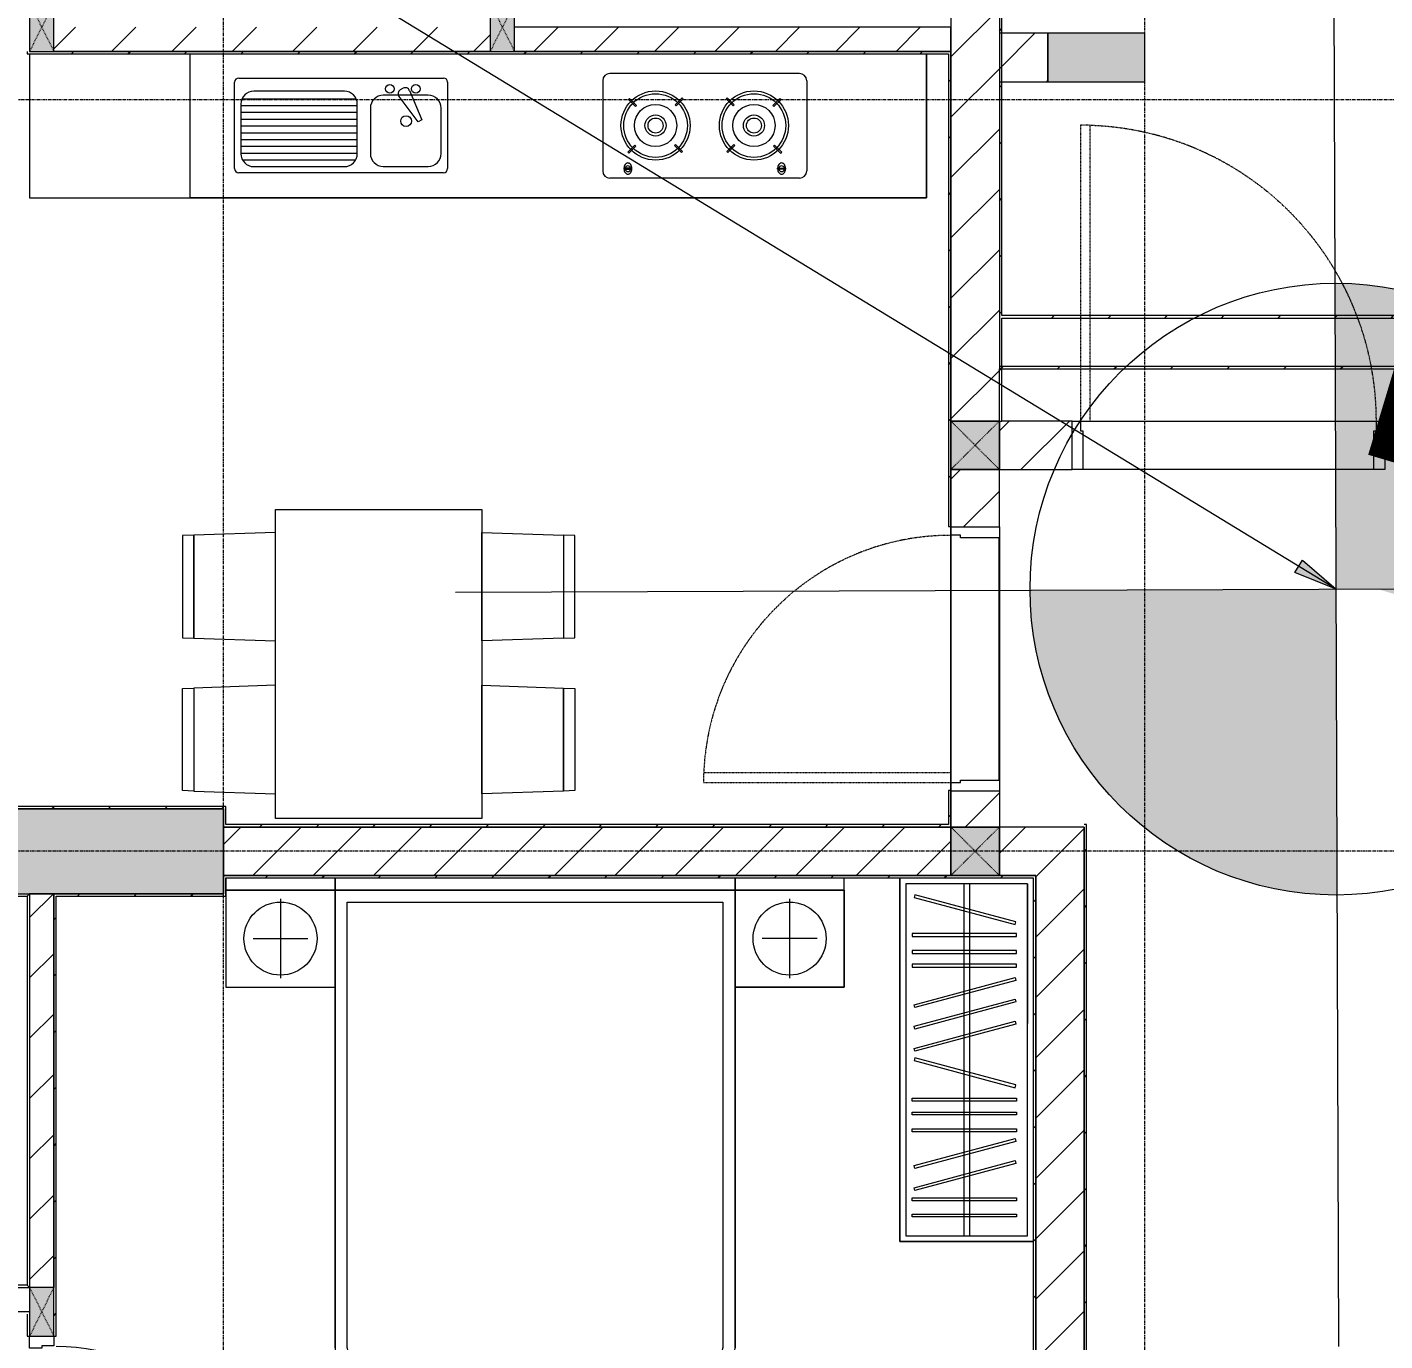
# Model space of a CAD drawing. Header units: millimetres. Extents: x -24439 to 198341, y -52871 to 149926.
# Drawn here: x 38043 to 43643, y 67917 to 73337 of the extents above; entities that cross this region are included whole.
import ezdxf

# ---------------------------------------------------------------- set-up
doc = ezdxf.new("R2010")
doc.units = ezdxf.units.MM
for name, pattern in [('Dash', [6, 3, -3]), ('Grid Line', [22.225, 12.7, -3.175, 3.175, -3.175]), ('NET VAN', [1.06, 0.53, -0.53])]:
    doc.linetypes.add(name, pattern=pattern)
for name, color, linetype, lineweight in [('0-1', 7, 'Continuous', 5), ('A-DETL-GENF-1', 9, 'Continuous', 9), ('A-DETL-GENF-2', 9, 'NET VAN', 9), ('A-DOOR', 31, 'Continuous', 9), ('A-DOOR-1', 9, 'Continuous', 9), ('A-DOOR-FRAM', 31, 'Continuous', 9), ('A-FLOR-1', 9, 'Continuous', 9), ('A-FLOR-HRAL-1', 9, 'Continuous', 9), ('A-WALL', 113, 'Continuous', 9), ('A-WALL-1', 253, 'Continuous', 18), ('A-WALL-2', 9, 'Continuous', 9), ('A-WALL-3', 113, 'Continuous', 18), ('A-WALL-PATT-1', 10, 'Continuous', 9), ('A-WALL-PATT-2', 9, 'Continuous', 9), ('A-WALL-PATT-3', 111, 'Continuous', 9), ('G-IMPT-1', 9, 'Continuous', 9), ('G-IMPT-6', 7, 'Continuous', 9), ('I-FURN', 30, 'Continuous', 9), ('I-FURN-1', 9, 'Continuous', 9), ('I-WALL-1', 253, 'Continuous', 18), ('I-WALL-3', 2, 'Continuous', 18), ('S-COLS', 52, 'Continuous', 9), ('S-COLS-1', 254, 'Continuous', 5), ('S-COLS-2', 253, 'Continuous', 18), ('S-COLS-3', 9, 'Continuous', 9), ('S-COLS-4', 52, 'Continuous', 18), ('S-COLS-5', 52, 'Dash', 9), ('S-COLS-HDLN', 52, 'Dash', 9), ('S-COLS-HDLN-1', 9, 'Dash', 9), ('S-GRID-1', 1, 'Grid Line', 9)]:
    doc.layers.add(name, color=color, linetype=linetype, lineweight=lineweight)
doc.layers.add('G-IMPT-4', color=9, linetype='Continuous', lineweight=9, transparency=0.5)
doc.styles.add('Arial_3', font='arial_0.ttf', dxfattribs={"height": 800})
doc.styles.add('Arial_4', font='arial_0.ttf', dxfattribs={"height": 1000})
pattern_1 = [(45, (0, 0), (-116.67262, 116.67262), [])]
pattern_2 = [(45, (0, 0), (-124.4508, 124.4508), [])]

# ---------------------------------------------------------------- blocks, each defined once
blk = doc.blocks.new('NCV_TKTC_KET CAU_rvt-1-TKCS_MB ĐỊNH VỊ CAO ĐỘ THIẾT KẾ')
at = {"layer": 'S-COLS-1'}
for points in [[(42252.6, 73111.9), (42652.6, 73111.9), (42652.6, 73311.9), (42252.6, 73311.9)], [(38852.6, 69761.9), (38852.6, 70111.9), (37552.6, 70111.9), (37552.6, 69761.9), (38642.6, 69761.9)]]:
    blk.add_hatch(color=256, dxfattribs=at).paths.add_polyline_path(points)
at = {"layer": 'S-COLS-2'}
for p, q in [((42252.6, 73311.9), (42252.6, 73111.9)), ((42652.6, 73311.9), (42252.6, 73311.9)), ((42652.6, 73111.9), (42652.6, 73311.9)), ((42252.6, 73111.9), (42652.6, 73111.9)), ((38852.6, 70111.9), (37552.6, 70111.9)), ((38852.6, 69761.9), (38852.6, 70111.9)), ((37552.6, 69761.9), (38852.6, 69761.9))]:
    blk.add_line(p, q, dxfattribs=at)
blk = doc.blocks.new('Railing - Railing-972878-TKCS_MB ĐỊNH VỊ CAO ĐỘ THIẾT KẾ')
at = {"layer": 'A-FLOR-HRAL-1'}
for p, q in [((13444.1, 60576.2), (13454.1, 60566.2)), ((13454.1, 60566.2), (14634.1, 60566.2)), ((14644.1, 60576.2), (14634.1, 60566.2)), ((14634.1, 60566.2), (14634.1, 60491.2)), ((14644.1, 60501.2), (14634.1, 60491.2)), ((14634.1, 60491.2), (15134.1, 60491.2)), ((15144.1, 60501.2), (15134.1, 60491.2)), ((15134.1, 60491.2), (15134.1, 58886.2)), ((13444.1, 58876.2), (13454.1, 58886.2)), ((14194.1, 58886.2), (13454.1, 58886.2)), ((14144.1, 58876.2), (14194.1, 58876.2)), ((14194.1, 58886.2), (14194.1, 58876.2)), ((15094.5, 58876.2), (15094.5, 58886.2)), ((15134.1, 58886.2), (15094.5, 58886.2)), ((15094.5, 58876.2), (15144.1, 58876.2)), ((15144.1, 58876.2), (15134.1, 58886.2))]:
    blk.add_line(p, q, dxfattribs=at)
blk = doc.blocks.new('DOOR_CW_01 CANH MO-PANEL KINH - DIW_01-900x2200-CỬA GỖ VÂN LAMINATE-553375-TKCS_MB ĐỊNH VỊ CAO ĐỘ THIẾT KẾ')
at = {"layer": 'A-DETL-GENF-1'}
for p, q in [((-397, -182), (-397, -62)), ((-397, -62), (-357, -62)), ((-357, -62), (-357, -182)), ((-357, -182), (-397, -182)), ((-397, -196), (-391, -196)), ((-397, -738), (-397, -196)), ((-391, -196), (-391, -182)), ((-391, -182), (-363, -182)), ((-363, -182), (-363, -196)), ((-357, -196), (-363, -196)), ((-357, -196), (-357, -738)), ((-433.9, -711.2), (-427.3, -715.8)), ((-320.1, -711.2), (-326.7, -715.8)), ((-442, -737), (-442, -816.5)), ((-434, -799.5), (-434, -737)), ((-397, -738), (-391, -738)), ((-357, -752), (-397, -752)), ((-397, -752), (-397, -872)), ((-391, -752), (-391, -738)), ((-363, -752), (-391, -752)), ((-357, -738), (-363, -738)), ((-363, -738), (-363, -752)), ((-357, -872), (-357, -752)), ((-320, -799.5), (-320, -737)), ((-312, -737), (-312, -816.5)), ((-399, -820.5), (-438, -820.5)), ((-399, -803.5), (-430, -803.5)), ((-399, -792.2), (-399, -831.8)), ((-397, -792.2), (-399, -792.2)), ((-399, -831.8), (-397, -831.8)), ((-397, -792.2), (-397, -831.8)), ((-357, -792.2), (-357, -831.8)), ((-357, -792.2), (-355, -792.2)), ((-355, -831.8), (-357, -831.8)), ((-355, -792.2), (-355, -831.8)), ((-355, -803.5), (-324, -803.5)), ((-355, -820.5), (-316, -820.5)), ((-397, -872), (-357, -872))]:
    blk.add_line(p, q, dxfattribs=at)
blk.add_circle((-407, -60), 10, dxfattribs=at)
for centre, radius, start, end in [((-407, -60), 814, 268, 0), ((-397, -737), 45, 145, 180), ((-397, -737), 37, 145, 180), ((-357, -737), 37, 0, 35), ((-357, -737), 45, 360, 35), ((-438, -816.5), 4, 180, 270), ((-430, -799.5), 4, 180, 270), ((-324, -799.5), 4, 270, 0), ((-316, -816.5), 4, 270, 0)]:
    blk.add_arc(centre, radius, start, end, dxfattribs=at)
at = {"layer": 'A-DOOR-1'}
for p, q in [((-450, -50), (-450, 50)), ((-450, 50), (-400, 50)), ((-400, 50), (-400, 0)), ((400, 0), (400, 50)), ((400, 50), (450, 50)), ((450, 50), (450, -50)), ((-410, -50), (-450, -50)), ((-410, 0), (-410, -50)), ((-400, 0), (-410, 0)), ((-407, -50), (-382, -50)), ((410, 0), (400, 0)), ((410, -50), (410, 0)), ((450, -50), (410, -50))]:
    blk.add_line(p, q, dxfattribs=at)
blk = doc.blocks.new('G1_SOF - BO TRU - 100x200-V79-TKCS_MB ĐỊNH VỊ CAO ĐỘ THIẾT KẾ')
at = {"layer": 'S-COLS-3'}
blk.add_hatch(color=256, dxfattribs=at).paths.add_polyline_path([(-50, -100), (50, -100), (50, 100), (-50, 100)])
at = {"layer": 'S-COLS-2'}
for p, q in [((50, 100), (-50, 100)), ((-50, 100), (-50, -100)), ((50, -100), (50, 100))]:
    blk.add_line(p, q, dxfattribs=at)
at = {"layer": 'S-COLS-HDLN-1'}
for p, q in [((50, 100), (-50, -100)), ((-50, 100), (50, -100))]:
    blk.add_line(p, q, dxfattribs=at)
blk = doc.blocks.new('GIUONG NGU-2TAB-1600x2000 - GIUONG NGU-2TAB-1600x2000-842839-TKCS_MB ĐỊNH VỊ CAO ĐỘ THIẾT KẾ')
at = {"layer": 'I-FURN-1'}
for p, q in [((8.5, 0), (8.5, -50)), ((458.5, -50), (458.5, 0)), ((458.5, 0), (458.5, -50)), ((2108.2, -50), (2108.2, 0)), ((458.5, -50), (8.5, -50)), ((8.5, -50), (8.5, -450.3)), ((8.5, -50), (458.5, -50)), ((458.5, -50), (8.5, -50)), ((8.5, -50), (8.5, -450.3)), ((458.5, -450.3), (458.5, -50)), ((2108.2, -50), (458.5, -50)), ((458.5, -50), (458.5, -1938.9)), ((458.5, -50), (2108.2, -50)), ((458.5, -1938.9), (458.5, -50)), ((458.5, -450.3), (458.5, -50)), ((458.5, -50), (2108.2, -50)), ((2108.2, 0), (2108.2, -50)), ((2558.2, -50), (2108.2, -50)), ((2108.2, -50), (2108.2, -450.3)), ((2108.2, -1938.9), (2108.2, -50)), ((2108.2, -50), (2558.2, -50)), ((2108.2, -50), (2558.2, -50)), ((2108.2, -450.3), (2108.2, -50)), ((2108.2, -50), (2108.2, -1938.9)), ((2558.2, -50), (2558.2, 0)), ((2558.2, -450.3), (2558.2, -50)), ((2558.2, -50), (2558.2, -450.3)), ((233.5, -86.8), (233.5, -413.5)), ((508.5, -100), (2058.2, -100)), ((508.5, -1938.9), (508.5, -100)), ((2058.2, -100), (2058.2, -1938.9)), ((2333.2, -86.8), (2333.2, -413.5)), ((120.2, -250.2), (346.8, -250.2)), ((2446.5, -250.2), (2219.8, -250.2)), ((8.5, -450.3), (458.5, -450.3)), ((8.5, -450.3), (458.5, -450.3)), ((2108.2, -450.3), (2558.2, -450.3)), ((2558.2, -450.3), (2108.2, -450.3)), ((1997.1, -2000), (569.6, -2000)), ((569.6, -2050), (1997.1, -2050)), ((1997.1, -2050), (569.6, -2050))]:
    blk.add_line(p, q, dxfattribs=at)
for centre in [(233.5, -250.2), (2333.2, -250.2)]:
    blk.add_circle(centre, 150.7, dxfattribs=at)
for centre, radius, start, end in [((569.6, -1938.9), 111.1, 180, 270), ((569.6, -1938.9), 111.1, 180, 270), ((569.6, -1938.9), 61.1, 180, 270), ((1997.1, -1938.9), 111.1, 270, 360), ((1997.1, -1938.9), 61.1, 270, 0), ((1997.1, -1938.9), 111.1, 270, 0)]:
    blk.add_arc(centre, radius, start, end, dxfattribs=at)
blk = doc.blocks.new('TU QUAN AO-SUITE ROOM_3 - TU QUAN AO-SUITE ROOM_3-V80-TKCS_MB ĐỊNH VỊ CAO ĐỘ THIẾT KẾ')
at = {"layer": 'I-FURN-1'}
for p, q in [((-550, 1500), (0, 1500)), ((0, 1500), (-550, 1500)), ((-24, 1476), (-526, 1476)), ((-526, 1476), (-526, 600)), ((-526, 1476), (-526, 24)), ((-287, 576), (-287, 1476)), ((-263, 576), (-263, 1476)), ((-24, 24), (-24, 1476)), ((0, 1500), (0, 0)), ((0, 0), (0, 1500)), ((-480.1, 1386.9), (-480.1, 1398.9)), ((-480.1, 1398.9), (-50.1, 1398.9)), ((-480.1, 1386.9), (-480.1, 1398.9)), ((-50.1, 1386.9), (-480.1, 1386.9)), ((-50.1, 1398.9), (-50.1, 1386.9)), ((-480.1, 1320.5), (-480.1, 1332.5)), ((-480.1, 1332.5), (-50.1, 1332.5)), ((-480.1, 1320.5), (-480.1, 1332.5)), ((-50.1, 1320.5), (-480.1, 1320.5)), ((-478.3, 1178.1), (-61.3, 1289.9)), ((-61.3, 1289.9), (-58.2, 1278.3)), ((-50.1, 1332.5), (-50.1, 1320.5)), ((-58.2, 1278.3), (-475.2, 1166.5)), ((-478.3, 1086.9), (-61.3, 1198.6)), ((-475.2, 1166.5), (-478.3, 1178.1)), ((-58.2, 1187.1), (-475.2, 1075.3)), ((-61.3, 1198.6), (-58.2, 1187.1)), ((-475.2, 1075.3), (-478.3, 1086.9)), ((-480.1, 1035.3), (-480.1, 1047.3)), ((-480.1, 1047.3), (-50.1, 1047.3)), ((-480.1, 1035.3), (-480.1, 1047.3)), ((-50.1, 1035.3), (-480.1, 1035.3)), ((-50.1, 1047.3), (-50.1, 1035.3)), ((-480.1, 965.8), (-480.1, 977.8)), ((-480.1, 977.8), (-50.1, 977.8)), ((-480.1, 965.8), (-480.1, 977.8)), ((-50.1, 965.8), (-480.1, 965.8)), ((-50.1, 977.8), (-50.1, 965.8)), ((-480.1, 908.6), (-480.1, 920.6)), ((-480.1, 920.6), (-50.1, 920.6)), ((-480.1, 908.6), (-480.1, 920.6)), ((-50.1, 908.6), (-480.1, 908.6)), ((-50.1, 920.6), (-50.1, 908.6)), ((-475.2, 865.5), (-478.3, 853.9)), ((-478.3, 853.9), (-61.3, 742.1)), ((-58.2, 753.7), (-475.2, 865.5)), ((-61.3, 742.1), (-58.2, 753.7)), ((-478.3, 603.1), (-61.3, 714.9)), ((-58.2, 703.3), (-475.2, 591.5)), ((-61.3, 714.9), (-58.2, 703.3)), ((-478.3, 511.9), (-61.3, 623.6)), ((-61.3, 623.6), (-58.2, 612.1)), ((-526, 24), (-526, 600)), ((-475.2, 591.5), (-478.3, 603.1)), ((-58.2, 612.1), (-475.2, 500.3)), ((-287, 24), (-287, 576)), ((-263, 24), (-263, 576)), ((-478.3, 423.1), (-61.3, 534.9)), ((-475.2, 500.3), (-478.3, 511.9)), ((-58.2, 523.3), (-475.2, 411.5)), ((-61.3, 534.9), (-58.2, 523.3)), ((-475.2, 411.5), (-478.3, 423.1)), ((-480.1, 368.4), (-480.1, 356.4)), ((-50.1, 368.4), (-480.1, 368.4)), ((-480.1, 356.4), (-50.1, 356.4)), ((-50.1, 356.4), (-50.1, 368.4)), ((-480.1, 311.2), (-480.1, 299.2)), ((-50.1, 311.2), (-480.1, 311.2)), ((-480.1, 299.2), (-50.1, 299.2)), ((-50.1, 299.2), (-50.1, 311.2)), ((-480.1, 241.7), (-480.1, 229.7)), ((-50.1, 241.7), (-480.1, 241.7)), ((-480.1, 229.7), (-50.1, 229.7)), ((-50.1, 229.7), (-50.1, 241.7)), ((-475.2, 192.7), (-478.3, 181.1)), ((-478.3, 181.1), (-61.3, 69.4)), ((-58.2, 80.9), (-475.2, 192.7)), ((-61.3, 69.4), (-58.2, 80.9)), ((-526, 24), (-24, 24))]:
    blk.add_line(p, q, dxfattribs=at)
blk = doc.blocks.new('HE BEP A1 - HE BEP A 2-842831-TKCS_MB ĐỊNH VỊ CAO ĐỘ THIẾT KẾ')
at = {"layer": 'I-FURN'}
for p, q in [((0, 594.4), (0, 0)), ((662.4, 0), (662.4, 594.4)), ((662.4, 0), (662.4, 594.4)), ((3700, 594.4), (3700, 0)), ((3700, 594.4), (3700, 0)), ((3175.6, 513.2), (2394, 513.2)), ((844.9, 120.7), (844.9, 476.9)), ((862.4, 494.4), (1706.9, 494.4)), ((1541.1, 452.3), (1528.6, 445.1)), ((1724.4, 476.9), (1724.4, 120.7)), ((2364, 483.2), (2364, 111.2)), ((3205.6, 483.2), (3205.6, 111.2)), ((876.4, 408.9), (1346.8, 408.9)), ((1298.3, 440.1), (924.9, 440.1)), ((1644.4, 423.2), (1459, 423.2)), ((1602.7, 313.4), (1523.8, 418.4)), ((1566.6, 443.1), (1618.1, 322.3)), ((2474.5, 410.3), (2470.1, 405.9)), ((2470.1, 405.9), (2499.2, 376.7)), ((2503.6, 381.1), (2474.5, 410.3)), ((2692.1, 413), (2663, 383.9)), ((2667.3, 379.5), (2696.5, 408.6)), ((2696.5, 408.6), (2692.1, 413)), ((2873.2, 408.6), (2877.5, 413)), ((2902.3, 379.5), (2873.2, 408.6)), ((2877.5, 413), (2906.7, 383.9)), ((3066, 381.1), (3095.1, 410.3)), ((3099.5, 405.9), (3070.4, 376.7)), ((3095.1, 410.3), (3099.5, 405.9)), ((871.5, 386.8), (871.5, 182.3)), ((871.5, 380.9), (1351.6, 380.9)), ((871.5, 352.9), (1351.6, 352.9)), ((1351.6, 182.3), (1351.6, 386.8)), ((1405.6, 369.9), (1405.6, 183.2)), ((1697.8, 183.2), (1697.8, 369.9)), ((2499.2, 376.7), (2503.6, 381.1)), ((2663, 383.9), (2667.3, 379.5)), ((2906.7, 383.9), (2902.3, 379.5)), ((3070.4, 376.7), (3066, 381.1)), ((871.5, 324.9), (1351.6, 324.9)), ((871.5, 296.9), (1351.6, 296.9)), ((1618.1, 322.3), (1602.7, 313.4)), ((871.5, 268.9), (1351.6, 268.9)), ((871.5, 240.9), (1351.6, 240.9)), ((871.5, 212.9), (1351.6, 212.9)), ((871.5, 184.9), (1351.6, 184.9)), ((2467.4, 188.3), (2496.5, 217.4)), ((2471.8, 183.9), (2467.4, 188.3)), ((2500.9, 213), (2471.8, 183.9)), ((2496.5, 217.4), (2500.9, 213)), ((2660.2, 215.8), (2664.6, 220.2)), ((2689.3, 186.7), (2660.2, 215.8)), ((2664.6, 220.2), (2693.7, 191.1)), ((2693.7, 191.1), (2689.3, 186.7)), ((2905, 220.2), (2875.9, 191.1)), ((2875.9, 191.1), (2880.3, 186.7)), ((2880.3, 186.7), (2909.4, 215.8)), ((2909.4, 215.8), (2905, 220.2)), ((3073.1, 217.4), (3068.7, 213)), ((3068.7, 213), (3097.9, 183.9)), ((3102.3, 188.3), (3073.1, 217.4)), ((3097.9, 183.9), (3102.3, 188.3)), ((877.9, 156.9), (1345.2, 156.9)), ((924.9, 128.9), (1298.3, 128.9)), ((1459, 129.9), (1644.4, 129.9)), ((2451.6, 122.3), (2451.6, 118.3)), ((2484.1, 122.3), (2451.6, 122.3)), ((2451.6, 118.3), (2484.1, 118.3)), ((2484.1, 118.3), (2484.1, 122.3)), ((3085.5, 118.3), (3085.5, 122.3)), ((3085.5, 122.3), (3118, 122.3)), ((3118, 118.3), (3085.5, 118.3)), ((3118, 122.3), (3118, 118.3)), ((1706.9, 103.2), (862.4, 103.2)), ((3175.6, 81.2), (2394, 81.2)), ((0, 0), (662.4, 0)), ((3700, 0), (662.4, 0))]:
    blk.add_line(p, q, dxfattribs=at)
for centre, radius in [((1485.9, 449.9), 17.8), ((1592.6, 449.9), 17.8), ((2581.9, 298.5), 142.6), ((2581.9, 298.5), 131.3), ((2987.7, 298.5), 142.6), ((2987.7, 298.5), 131.3), ((1552.8, 316.6), 22.2), ((2581.9, 298.5), 87.2), ((2581.9, 298.5), 43.6), ((2987.7, 298.5), 87.2), ((2987.7, 298.5), 43.6), ((2581.9, 298.5), 30.9), ((2987.7, 298.5), 30.9)]:
    blk.add_circle(centre, radius, dxfattribs=at)
for centre, radius, start, end in [((2394, 483.2), 30, 90, 180), ((3175.6, 483.2), 30, 360, 90), ((862.4, 476.9), 17.5, 90, 180), ((1549.9, 436.9), 17.8, 20.5379, 119.9521), ((1706.9, 476.9), 17.5, 0, 90), ((924.9, 386.8), 53.3, 90, 180), ((1298.3, 386.8), 53.3, 360, 90), ((1459, 369.9), 53.3, 90, 180), ((1537.5, 429.7), 17.8, 119.9521, 219.4618), ((1644.4, 369.9), 53.3, 360, 90), ((924.9, 182.3), 53.3, 180, 270), ((1298.3, 182.3), 53.3, 270, 360), ((1459, 183.2), 53.3, 180, 270), ((1644.4, 183.2), 53.3, 270, 360), ((862.4, 120.7), 17.5, 180, 270), ((1706.9, 120.7), 17.5, 270, 360), ((2485.1, 120.7), 33.5, 163.9419, 180), ((2485.1, 120.7), 33.5, 180, 196.0581), ((2476.6, 123.1), 24.7, 145.204, 163.9419), ((2467.8, 120.3), 11.6, 9.9102, 170.0898), ((2467.8, 120.3), 11.6, 189.7177, 350.2823), ((2471.3, 126.9), 18.1, 120.7976, 145.204), ((2467.9, 132.6), 11.5, 90, 120.7976), ((2467.9, 132.6), 11.5, 59.2024, 90), ((2464.5, 126.9), 18.1, 34.796, 59.2024), ((2459.1, 123.1), 24.7, 16.0581, 34.796), ((2450.6, 120.7), 33.5, 0, 16.0581), ((2450.6, 120.7), 33.5, 343.9419, 0), ((3119, 120.7), 33.5, 163.9419, 180), ((3119, 120.7), 33.5, 180, 196.0581), ((3110.5, 123.1), 24.7, 145.204, 163.9419), ((3105.2, 126.9), 18.1, 120.7976, 145.204), ((3101.8, 120.3), 11.6, 9.9102, 170.0898), ((3101.8, 120.3), 11.6, 189.7177, 350.2823), ((3101.8, 132.6), 11.5, 90, 120.7976), ((3101.8, 132.6), 11.5, 59.2024, 90), ((3098.4, 126.9), 18.1, 34.796, 59.2024), ((3093, 123.1), 24.7, 16.0581, 34.796), ((3084.5, 120.7), 33.5, 0, 16.0581), ((3084.5, 120.7), 33.5, 343.9419, 0), ((2394, 111.2), 30, 180, 270), ((2476.6, 118.2), 24.7, 196.0581, 214.796), ((2471.3, 114.5), 18.1, 214.796, 239.2024), ((2467.9, 108.8), 11.5, 239.2024, 270), ((2467.9, 108.8), 11.5, 270, 300.7976), ((2464.5, 114.5), 18.1, 300.7976, 325.204), ((2459.1, 118.2), 24.7, 325.204, 343.9419), ((3110.5, 118.2), 24.7, 196.0581, 214.796), ((3105.2, 114.5), 18.1, 214.796, 239.2024), ((3101.8, 108.8), 11.5, 239.2024, 270), ((3101.8, 108.8), 11.5, 270, 300.7976), ((3098.4, 114.5), 18.1, 300.7976, 325.204), ((3093, 118.2), 24.7, 325.204, 343.9419), ((3175.6, 111.2), 30, 270, 0)]:
    blk.add_arc(centre, radius, start, end, dxfattribs=at)
at = {"layer": 'I-FURN-1'}
for p, q in [((0, 594.4), (0, 0)), ((3700, 0), (3700, 594.4)), ((0, 0), (3700, 0))]:
    blk.add_line(p, q, dxfattribs=at)
blk = doc.blocks.new('G1_SOF - BO TRU - 100x200-V61-TKCS_MB ĐỊNH VỊ CAO ĐỘ THIẾT KẾ')
at = {"layer": 'S-COLS-3'}
blk.add_hatch(color=256, dxfattribs=at).paths.add_polyline_path([(50, -100), (50, 100), (-50, 100), (-50, -100)])
at = {"layer": 'S-COLS-2'}
for p, q in [((50, 100), (-50, 100)), ((-50, 100), (-50, -100)), ((50, -100), (50, 100)), ((-50, -100), (50, -100))]:
    blk.add_line(p, q, dxfattribs=at)
at = {"layer": 'S-COLS-HDLN-1'}
for p, q in [((50, 100), (-50, -100)), ((-50, 100), (50, -100))]:
    blk.add_line(p, q, dxfattribs=at)
blk = doc.blocks.new('RES_BAN AN 1 - RES_BAN AN 1-842837-TKCS_MB ĐỊNH VỊ CAO ĐỘ THIẾT KẾ')
at = {"layer": 'I-FURN-1'}
for p, q in [((-425, 1275), (425, 1275)), ((-425, 0), (-425, 1275)), ((425, 1275), (425, 0)), ((-425, 1180), (-761.9, 1168.8)), ((-425, 732.5), (-425, 1180)), ((425, 1180), (761.9, 1168.8)), ((425, 732.5), (425, 1180)), ((-761.9, 1168.8), (-809.6, 1167.2)), ((-809.6, 1167.2), (-809.6, 745.3)), ((-761.9, 1168.8), (-761.9, 743.8)), ((-761.9, 743.8), (-761.9, 1168.8)), ((761.9, 1168.8), (761.9, 743.8)), ((761.9, 1168.8), (761.9, 743.8)), ((809.6, 1167.2), (761.9, 1168.8)), ((809.6, 745.3), (809.6, 1167.2)), ((-809.6, 745.3), (-761.9, 743.8)), ((-761.9, 743.8), (-425, 732.5)), ((761.9, 743.8), (425, 732.5)), ((761.9, 743.8), (809.6, 745.3)), ((-809.6, 536.9), (-761.9, 538.5)), ((-809.6, 115.1), (-809.6, 536.9)), ((-425, 549.7), (-761.9, 538.5)), ((-761.9, 538.5), (-761.9, 113.5)), ((-761.9, 538.5), (-761.9, 113.5)), ((-425, 102.3), (-425, 549.7)), ((425, 549.7), (761.9, 538.5)), ((425, 102.3), (425, 549.7)), ((761.9, 538.5), (761.9, 113.5)), ((761.9, 538.5), (809.6, 536.9)), ((761.9, 113.5), (761.9, 538.5)), ((809.6, 536.9), (809.6, 115.1)), ((-761.9, 113.5), (-809.6, 115.1)), ((-761.9, 113.5), (-425, 102.3)), ((761.9, 113.5), (425, 102.3)), ((809.6, 115.1), (761.9, 113.5)), ((425, 0), (-425, 0))]:
    blk.add_line(p, q, dxfattribs=at)
blk = doc.blocks.new('NCV_TKTC_TANG 1_rvt-1-TKCS_MB ĐỊNH VỊ CAO ĐỘ THIẾT KẾ')
at = {"layer": 'A-WALL-PATT-1'}
h = blk.add_hatch(dxfattribs=at)
h.set_pattern_fill('FP_2', color=256, style=0, pattern_type=2)
h.set_pattern_definition(pattern_2)
h.paths.add_polyline_path([(38152.6, 73236.9), (39952.6, 73236.9), (39952.6, 73336.9), (38152.6, 73336.9)])
h = blk.add_hatch(dxfattribs=at)
h.set_pattern_fill('FP_2', color=256, style=0, pattern_type=2)
h.set_pattern_definition(pattern_2)
h.paths.add_polyline_path([(41852.6, 73236.9), (41852.6, 73336.9), (40052.6, 73336.9), (40052.6, 73236.9), (41668.7, 73236.9)])
h = blk.add_hatch(dxfattribs=at)
h.set_pattern_fill('FP_2', color=256, style=0, pattern_type=2)
h.set_pattern_definition(pattern_2)
h.paths.add_polyline_path([(38142.6, 65036.9), (38152.6, 65036.9), (38152.6, 65937.3), (38052.6, 65937.3), (38052.6, 65036.9)])
h.paths.add_polyline_path([(38152.6, 66737.3), (38152.6, 67036.9), (38052.6, 67036.9), (38052.6, 66737.3), (38102.6, 66737.3)])
h.paths.add_polyline_path([(38152.6, 68136.9), (38152.6, 69761.9), (38052.6, 69761.9), (38052.6, 68136.9)])
at = {"layer": 'A-WALL-PATT-2'}
h = blk.add_hatch(dxfattribs=at)
h.set_pattern_fill('FP_3', color=256, style=0, pattern_type=2)
h.set_pattern_definition(pattern_1)
h.paths.add_polyline_path([(38052.6, 73226.9), (41842.6, 73226.9), (41842.6, 73236.9), (38042.6, 73236.9), (38042.6, 73226.9)])
h = blk.add_hatch(dxfattribs=at)
h.set_pattern_fill('FP_3', color=256, style=0, pattern_type=2)
h.set_pattern_definition(pattern_1)
h.paths.add_polyline_path([(41852.6, 70036.9), (41852.6, 70187.4), (41842.6, 70187.4), (41842.6, 70036.9)])
h.paths.add_polyline_path([(41852.6, 71277.4), (41852.6, 73236.9), (41842.6, 73236.9), (41842.6, 71277.4)])
h = blk.add_hatch(dxfattribs=at)
h.set_pattern_fill('FP_3', color=256, style=0, pattern_type=2)
h.set_pattern_definition(pattern_1)
h.paths.add_polyline_path([(38862.7, 70111.9), (38862.7, 70121.9), (37552.7, 70121.9), (37552.7, 70111.9), (38852.7, 70111.9)])
h = blk.add_hatch(dxfattribs=at)
h.set_pattern_fill('FP_3', color=256, style=0, pattern_type=2)
h.set_pattern_definition(pattern_1)
h.paths.add_polyline_path([(41668.7, 70036.9), (41842.6, 70036.9), (41842.6, 70046.9), (38862.7, 70046.9), (38862.7, 70036.9), (39247.8, 70036.9)])
h = blk.add_hatch(dxfattribs=at)
h.set_pattern_fill('FP_3', color=256, style=0, pattern_type=2)
h.set_pattern_definition(pattern_1)
h.paths.add_polyline_path([(38862.6, 69826.9), (42192.6, 69826.9), (42192.6, 69836.9), (38852.6, 69836.9), (38852.6, 69826.9)])
h = blk.add_hatch(dxfattribs=at)
h.set_pattern_fill('FP_3', color=256, style=0, pattern_type=2)
h.set_pattern_definition(pattern_1)
h.paths.add_polyline_path([(42202.6, 66946.9), (42202.6, 69836.9), (42192.6, 69836.9), (42192.6, 66946.9)])
h = blk.add_hatch(dxfattribs=at)
h.set_pattern_fill('FP_3', color=256, style=0, pattern_type=2)
h.set_pattern_definition(pattern_1)
h.paths.add_polyline_path([(38152.6, 69751.9), (38852.6, 69751.9), (38852.6, 69761.9), (38152.6, 69761.9)])
h = blk.add_hatch(dxfattribs=at)
h.set_pattern_fill('FP_3', color=256, style=0, pattern_type=2)
h.set_pattern_definition(pattern_1)
h.paths.add_polyline_path([(38152.6, 66946.9), (38162.6, 66946.9), (38162.6, 67036.9), (38152.6, 67036.9)])
h.paths.add_polyline_path([(38152.6, 67936.9), (38162.6, 67936.9), (38162.6, 69751.9), (38152.6, 69751.9), (38152.6, 68136.9)])
h = blk.add_hatch(dxfattribs=at)
h.set_pattern_fill('FP_3', color=256, style=0, pattern_type=2)
h.set_pattern_definition(pattern_1)
h.paths.add_polyline_path([(38052.6, 64836.9), (38052.6, 65937.3), (38042.6, 65937.3), (38042.6, 64836.9)])
h.paths.add_polyline_path([(38052.6, 66737.3), (38052.6, 67036.9), (38042.6, 67036.9), (38042.6, 66737.3)])
h.paths.add_polyline_path([(38042.6, 67936.9), (38052.6, 67936.9), (38052.6, 68036.9), (38042.6, 68036.9), (38042.6, 67944.9)])
at = {"layer": 'A-FLOR-1'}
for p, q in [((41852.4, 71277.4), (41852.4, 70187.4)), ((41852.6, 70187.4), (41852.6, 71277.4)), ((42052.4, 70230.3), (42052.4, 71230.3)), ((38042.6, 68036.9), (38002.6, 68036.9))]:
    blk.add_line(p, q, dxfattribs=at)
at = {"layer": 'A-WALL-1'}
for p, q in [((41852.6, 73336.9), (40052.6, 73336.9)), ((41852.6, 73236.9), (41852.6, 73336.9)), ((38152.6, 73236.9), (39952.6, 73236.9)), ((40052.6, 73236.9), (41852.6, 73236.9)), ((38152.6, 69761.9), (38052.6, 69761.9)), ((38052.6, 69761.9), (38052.6, 68136.9)), ((38152.6, 69751.9), (38152.6, 69761.9))]:
    blk.add_line(p, q, dxfattribs=at)
at = {"layer": 'A-WALL-2'}
for p, q in [((38152.6, 69751.9), (38152.6, 68136.9)), ((38152.6, 68136.9), (38152.6, 69751.9))]:
    blk.add_line(p, q, dxfattribs=at)
at = {"layer": 'I-WALL-1'}
for p, q in [((38042.6, 73236.9), (38042.6, 73226.9)), ((38042.6, 73226.9), (41842.6, 73226.9)), ((39952.6, 73236.9), (38152.6, 73236.9)), ((41842.6, 73236.9), (40052.6, 73236.9)), ((41852.6, 73236.9), (41842.6, 73236.9)), ((41842.6, 73226.9), (41842.6, 71277.4)), ((41852.6, 71277.4), (41852.6, 73236.9)), ((41842.6, 71277.4), (41852.6, 71277.4)), ((41852.6, 70187.4), (41842.6, 70187.4)), ((41842.6, 70187.4), (41842.6, 70046.9)), ((41852.6, 70036.9), (41852.6, 70187.4)), ((38862.7, 70121.9), (37552.7, 70121.9)), ((38862.7, 70111.9), (38862.7, 70121.9)), ((37552.7, 70111.9), (38852.7, 70111.9)), ((38852.7, 70111.9), (38852.7, 70036.9)), ((38862.7, 70046.9), (38862.7, 70111.9)), ((38852.7, 70036.9), (38862.7, 70036.9)), ((41842.6, 70046.9), (38862.7, 70046.9)), ((38862.7, 70036.9), (41842.6, 70036.9)), ((41842.6, 70036.9), (41852.6, 70036.9)), ((42192.6, 69836.9), (38852.6, 69836.9)), ((38852.6, 69836.9), (38852.6, 69826.9)), ((42202.6, 69836.9), (42192.6, 69836.9)), ((42202.6, 66946.9), (42202.6, 69836.9)), ((38852.6, 69826.9), (38852.6, 69761.9)), ((38862.6, 69826.9), (42192.6, 69826.9)), ((38862.6, 69751.9), (38862.6, 69826.9)), ((42192.6, 69826.9), (42192.6, 66946.9)), ((38852.6, 69761.9), (38152.6, 69761.9)), ((38152.6, 69761.9), (38152.6, 69751.9)), ((38162.6, 69751.9), (38852.6, 69751.9)), ((38162.6, 67936.9), (38162.6, 69751.9)), ((38852.6, 69751.9), (38862.6, 69751.9)), ((38052.6, 68036.9), (38042.6, 68036.9)), ((38042.6, 68026.9), (38042.6, 67936.9)), ((38042.6, 67936.9), (38052.6, 67936.9)), ((38152.6, 67936.9), (38162.6, 67936.9))]:
    blk.add_line(p, q, dxfattribs=at)
at = {"layer": 'A-DOOR-1', "rotation": 89.99999999999915}
blk.add_blockref('DOOR_CW_01 CANH MO-PANEL KINH - DIW_01-900x2200-CỬA GỖ VÂN LAMINATE-553375-TKCS_MB ĐỊNH VỊ CAO ĐỘ THIẾT KẾ', (38102.6, 67486.9), dxfattribs=at)
at = {"layer": 'A-FLOR-HRAL-1'}
blk.add_blockref('Railing - Railing-972878-TKCS_MB ĐỊNH VỊ CAO ĐỘ THIẾT KẾ', (22908.5, 9260.7), dxfattribs=at)
at = {"layer": 'I-FURN-1'}
for name, p in [('HE BEP A1 - HE BEP A 2-842831-TKCS_MB ĐỊNH VỊ CAO ĐỘ THIẾT KẾ', (38052.6, 72632.6)), ('RES_BAN AN 1 - RES_BAN AN 1-842837-TKCS_MB ĐỊNH VỊ CAO ĐỘ THIẾT KẾ', (39492.6, 70071.9)), ('GIUONG NGU-2TAB-1600x2000 - GIUONG NGU-2TAB-1600x2000-842839-TKCS_MB ĐỊNH VỊ CAO ĐỘ THIẾT KẾ', (38854.1, 69826.9))]:
    blk.add_blockref(name, p, dxfattribs=at)
at = {"layer": 'I-FURN-1', "rotation": 180}
blk.add_blockref('TU QUAN AO-SUITE ROOM_3 - TU QUAN AO-SUITE ROOM_3-V80-TKCS_MB ĐỊNH VỊ CAO ĐỘ THIẾT KẾ', (41642.6, 69826.9), dxfattribs=at)
at = {"layer": 'S-COLS-3'}
for name, p in [('G1_SOF - BO TRU - 100x200-V61-TKCS_MB ĐỊNH VỊ CAO ĐỘ THIẾT KẾ', (38102.6, 73336.9)), ('G1_SOF - BO TRU - 100x200-V61-TKCS_MB ĐỊNH VỊ CAO ĐỘ THIẾT KẾ', (40002.6, 73336.9)), ('G1_SOF - BO TRU - 100x200-V79-TKCS_MB ĐỊNH VỊ CAO ĐỘ THIẾT KẾ', (38102.6, 68036.9))]:
    blk.add_blockref(name, p, dxfattribs=at)
blk = doc.blocks.new('G1_SOF - BO TRU - 200x200-3050151-TKCS_MB ĐỊNH VỊ CAO ĐỘ THIẾT KẾ')
at = {"layer": 'S-COLS-HDLN'}
for p, q in [((-100, 100), (100, -100)), ((100, 100), (-100, -100))]:
    blk.add_line(p, q, dxfattribs=at)
blk = doc.blocks.new('FD_01 - FD_01-1200x2200mm-V306-TKCS_MB ĐỊNH VỊ CAO ĐỘ THIẾT KẾ')
at = {"layer": 'A-DETL-GENF-2'}
for p, q in [((610, -100), (570, -100)), ((570, -100), (570, -1320)), ((610, -1320), (610, -100)), ((570, -1320), (610, -1320))]:
    blk.add_line(p, q, dxfattribs=at)
for start, end in [(180, 207.7627), (207.7627, 268.1211)]:
    blk.add_arc((610, -100), 1220, start, end, dxfattribs=at)
at = {"layer": 'A-DOOR-FRAM'}
for p, q in [((-645, 100), (-600, 100)), ((-645, -99.3), (-645, 100)), ((-600, 100), (-600, -60)), ((600, 100), (645, 100)), ((600, -60), (600, 100)), ((645, 100), (645, -100)), ((-610, -100), (-645, -100)), ((-600, -60), (-610, -60)), ((-610, -60), (-610, -100)), ((610, -60), (600, -60)), ((610, -100), (610, -60)), ((645, -100), (610, -100))]:
    blk.add_line(p, q, dxfattribs=at)
blk = doc.blocks.new('FD_05 - FD_05-1000x2200mm-835433-TKCS_MB ĐỊNH VỊ CAO ĐỘ THIẾT KẾ')
at = {"layer": 'A-DETL-GENF-2'}
for p, q in [((510, -100), (470, -100)), ((470, -100), (470, -1120)), ((510, -1120), (510, -100)), ((470, -1120), (510, -1120))]:
    blk.add_line(p, q, dxfattribs=at)
blk.add_arc((510, -100), 1020, 180, 267.7525, dxfattribs=at)
at = {"layer": 'A-DOOR-FRAM'}
for p, q in [((-545, 100), (-500, 100)), ((-545, -100), (-545, 100)), ((-500, 100), (-500, -60)), ((500, 100), (545, 100)), ((500, -60), (500, 100)), ((545, 100), (545, -100)), ((-510, -100), (-545, -100)), ((-500, -60), (-510, -60)), ((-510, -60), (-510, -100)), ((510, -60), (500, -60)), ((510, -100), (510, -60)), ((545, -100), (510, -100))]:
    blk.add_line(p, q, dxfattribs=at)
blk = doc.blocks.new('NCV_TKCS_251209_TONG THE HIEN TRANG SAN DUONG - NCV_TKCS_HIEN TRANG_251209a_dwg-1612995-TKCS_MB ĐỊNH VỊ CAO ĐỘ THIẾT KẾ')
at = {"layer": 'G-IMPT-1'}
blk.add_hatch(color=256, dxfattribs=at).paths.add_polyline_path([(563514930, 1145026199.1), (563514748.3, 1145026215.4), (563514763.4, 1145026273.5)])
at = {"layer": 'G-IMPT-4'}
h = blk.add_hatch(color=256, dxfattribs=at)
h.paths.add_polyline_path([(563515298.2, 1145024991.8), (563514930, 1145026199.1), (563513722.8, 1145025830.9), (563513762.3, 1145025720.2), (563513811.8, 1145025613.8), (563513871.1, 1145025512.3), (563513939.5, 1145025416.9), (563514019.3, 1145025325.5), (563514101.4, 1145025247), (563514193.5, 1145025174.1), (563514292, 1145025110.1), (563514396, 1145025055.5), (563514502.8, 1145025011.4), (563514613.3, 1145024977.3), (563514726.4, 1145024953.5), (563514841.2, 1145024940.1), (563514956.8, 1145024937.2), (563515072.1, 1145024945), (563515186.2, 1145024963.2)])
h.paths.add_polyline_path([(563514930, 1145026199.1), (563516137.3, 1145026567.3), (563516099.8, 1145026673.1), (563516053, 1145026775.2), (563515997.3, 1145026872.7), (563515933.3, 1145026964.9), (563515861.2, 1145027051), (563515781.8, 1145027130.4), (563515695.7, 1145027202.4), (563515603.5, 1145027266.5), (563515498.7, 1145027325.8), (563515388.7, 1145027374.9), (563515274.6, 1145027413.2), (563515157.4, 1145027440.6), (563515038, 1145027456.6), (563514917.7, 1145027461.1), (563514797.5, 1145027454.2), (563514678.5, 1145027435.9), (563514561.8, 1145027406.3)])
at = {"layer": 'G-IMPT-1'}
for p, q in [((563514018.4, 1145029188.1), (563515841.7, 1145023210)), ((563514930, 1145026199.1), (563510076.8, 1145027463.8)), ((563511456.2, 1145025139.6), (563518403.8, 1145027258.6)), ((563514748.3, 1145026215.4), (563514763.4, 1145026273.5)), ((563514763.4, 1145026273.5), (563514930, 1145026199.1)), ((563514930, 1145026199.1), (563514748.3, 1145026215.4))]:
    blk.add_line(p, q, dxfattribs=at)
blk.add_circle((563514930, 1145026199.1), 1262.1, dxfattribs=at)
at = {"layer": 'G-IMPT-6', "attachment_point": 1, "line_spacing_factor": 0.941778}
for s, insert, char_height, width, style in [(' LD', (563514495, 1145027568.3), 800, 2073.292, 'Arial_3'), ('1.99', (563514930, 1145027249.1), 1000, 3253.918, 'Arial_4')]:
    blk.add_mtext(s, dxfattribs=dict(at, insert=insert, char_height=char_height, width=width, style=style))
blk = doc.blocks.new('NCV_TKCS_251209_TONG THE HIEN TRANG SAN DUONG - NCV_TKCS_251209_TONG THE HIEN TRANG SAN DUONG-1605292-TKCS_MB ĐỊNH VỊ CAO ĐỘ THIẾT KẾ')
at = {"rotation": 343.2379237072182}
blk.add_blockref('NCV_TKCS_251209_TONG THE HIEN TRANG SAN DUONG - NCV_TKCS_HIEN TRANG_251209a_dwg-1612995-TKCS_MB ĐỊNH VỊ CAO ĐỘ THIẾT KẾ', (-869777547.7, -933796958.8), dxfattribs=at)

msp = doc.modelspace()

# ---------------------------------------------------------------- hatches: boundary and pattern name
at = {"layer": 'A-WALL-PATT-3'}
h = msp.add_hatch(dxfattribs=at)
h.set_pattern_fill('FP_1', color=256, style=0, pattern_type=2)
h.set_pattern_definition(pattern_2)
h.paths.add_polyline_path([(42052.6, 70036.9), (42052.6, 70185.3), (41852.6, 70185.3), (41852.6, 70036.9), (41892.6, 70036.9)])
h.paths.add_polyline_path([(41852.6, 71275.3), (42052.6, 71275.3), (42052.6, 71511.9), (41852.6, 71511.9), (41852.6, 71430.8)])
h.paths.add_polyline_path([(41852.6, 71711.9), (42052.6, 71711.9), (42052.6, 74516.9), (41852.6, 74516.9), (41852.6, 72417)])
h = msp.add_hatch(dxfattribs=at)
h.set_pattern_fill('FP_8', color=256, style=0, pattern_type=2)
h.set_pattern_definition(pattern_1)
h.paths.add_polyline_path([(42052.6, 71711.9), (42062.6, 71711.9), (42062.6, 74506.9), (42052.6, 74506.9), (42052.6, 71926.9)])
h = msp.add_hatch(dxfattribs=at)
h.set_pattern_fill('FP_1', color=256, style=0, pattern_type=2)
h.set_pattern_definition(pattern_2)
h.paths.add_polyline_path([(42252.6, 73111.9), (42252.6, 73311.9), (42052.6, 73311.9), (42052.6, 73111.9)])
h = msp.add_hatch(dxfattribs=at)
h.set_pattern_fill('FP_8', color=256, style=0, pattern_type=2)
h.set_pattern_definition(pattern_1)
h.paths.add_polyline_path([(44121.4, 72136.9), (44642.6, 72136.9), (44642.6, 72146.9), (44004.9, 72146.9), (44024.9, 72136.9), (44089.5, 72136.9)])
h.paths.add_polyline_path([(42879.1, 72136.9), (43437.4, 72136.9), (43436.9, 72146.9), (42062.6, 72146.9), (42062.6, 72136.9)])
h = msp.add_hatch(dxfattribs=at)
h.set_pattern_fill('FP_8', color=256, style=0, pattern_type=2)
h.set_pattern_definition(pattern_1)
h.paths.add_polyline_path([(43544.4, 72136.9), (44024.9, 72136.9), (44004.9, 72146.9), (43437.3, 72146.9), (43437.4, 72136.9), (43441.3, 72136.9)])
h = msp.add_hatch(dxfattribs=at)
h.set_pattern_fill('FP_8', color=256, style=0, pattern_type=2)
h.set_pattern_definition(pattern_1)
h.paths.add_polyline_path([(46552.6, 71926.9), (46552.6, 71936.9), (44752.6, 71936.9), (44752.6, 71926.9), (46542.6, 71926.9)])
h.paths.add_polyline_path([(44652.6, 71926.9), (44652.6, 71936.9), (44307.9, 71935.6), (44317.9, 71926.9), (44393.9, 71926.9)])
h.paths.add_polyline_path([(43436.9, 71926.9), (43438.1, 71926.9), (43436.9, 71936.9), (42052.6, 71936.9), (42052.6, 71926.9), (42879.1, 71926.9)])
h = msp.add_hatch(dxfattribs=at)
h.set_pattern_fill('FP_8', color=256, style=0, pattern_type=2)
h.set_pattern_definition(pattern_1)
h.paths.add_polyline_path([(44304.8, 71926.9), (44316.7, 71926.9), (44306.4, 71936.9), (43438.1, 71936.9), (43438.1, 71926.9), (44219.6, 71926.9)])
h = msp.add_hatch(dxfattribs=at)
h.set_pattern_fill('FP_1', color=256, style=0, pattern_type=2)
h.set_pattern_definition(pattern_2)
h.paths.add_polyline_path([(44622.7, 71511.9), (44652.6, 71511.9), (44652.6, 71711.9), (44494.2, 71711.9), (44525.5, 71664.4), (44578.6, 71565.5), (44601.5, 71511.9)])
h.paths.add_polyline_path([(42052.6, 71511.9), (42352.6, 71511.9), (42352.6, 71711.9), (42052.6, 71711.9)])
h = msp.add_hatch(dxfattribs=at)
h.set_pattern_fill('FP_1', color=256, style=0, pattern_type=2)
h.set_pattern_definition(pattern_2)
h.paths.add_polyline_path([(42052.6, 69836.9), (42202.6, 69836.9), (42202.6, 70036.9), (42052.6, 70036.9)])
h.paths.add_polyline_path([(38852.6, 69836.9), (41852.6, 69836.9), (41852.6, 70036.9), (38852.6, 70036.9)])
h = msp.add_hatch(dxfattribs=at)
h.set_pattern_fill('FP_1', color=256, style=0, pattern_type=2)
h.set_pattern_definition(pattern_2)
h.paths.add_polyline_path([(42402.6, 66936.9), (42402.6, 70036.9), (42202.6, 70036.9), (42202.6, 66936.9), (42273.9, 66936.9)])
h = msp.add_hatch(dxfattribs=at)
h.set_pattern_fill('FP_8', color=256, style=0, pattern_type=2)
h.set_pattern_definition(pattern_1)
h.paths.add_polyline_path([(42402.6, 65876.9), (42412.6, 65876.9), (42412.6, 70046.9), (42402.6, 70046.9), (42402.6, 65886.9)])
at = {"layer": 'S-COLS-1'}
for points in [[(41852.6, 71511.9), (42052.6, 71511.9), (42052.6, 71711.9), (41852.6, 71711.9)], [(41852.6, 69836.9), (42052.6, 69836.9), (42052.6, 70036.9), (41852.6, 70036.9)]]:
    msp.add_hatch(color=256, dxfattribs=at).paths.add_polyline_path(points)

# ---------------------------------------------------------------- linework, layer by layer
at = {"layer": 'A-WALL'}
for p, q in [((42052.6, 71711.9), (42052.6, 71926.9)), ((41852.6, 71711.9), (42062.6, 71711.9)), ((42387.6, 71711.9), (43607.6, 71711.9)), ((42052.6, 71511.9), (41852.6, 71511.9)), ((42052.6, 71275.3), (42052.6, 71511.9)), ((43597.6, 71511.9), (42397.6, 71511.9)), ((41852.6, 70220.3), (41852.6, 71240.3)), ((42052.6, 71230.3), (42052.6, 70230.3)), ((42052.6, 70185.3), (42052.6, 69836.9)), ((41852.6, 69836.9), (41852.6, 70036.9)), ((41852.6, 70036.9), (42052.6, 70036.9))]:
    msp.add_line(p, q, dxfattribs=at)
at = {"layer": 'A-WALL-3'}
for p, q in [((41852.6, 75337.4), (41852.6, 71711.9)), ((42252.6, 73311.9), (42052.6, 73311.9)), ((42252.6, 73111.9), (42252.6, 73311.9)), ((42052.6, 73111.9), (42252.6, 73111.9)), ((42052.6, 71711.9), (42052.6, 71511.9)), ((42352.6, 71711.9), (42062.6, 71711.9)), ((41852.6, 71511.9), (41852.6, 71275.3)), ((42052.6, 71511.9), (42352.6, 71511.9)), ((41852.6, 70185.3), (41852.6, 70036.9)), ((41852.6, 70036.9), (38852.6, 70036.9)), ((38852.6, 70036.9), (38852.6, 69836.9)), ((42402.6, 70036.9), (42052.6, 70036.9)), ((42402.6, 66736.9), (42402.6, 70036.9)), ((38852.6, 69836.9), (41852.6, 69836.9)), ((42052.6, 69836.9), (42202.6, 69836.9)), ((42202.6, 69836.9), (42202.6, 66936.9))]:
    msp.add_line(p, q, dxfattribs=at)
at = {"layer": 'I-WALL-3'}
for p, q in [((42052.6, 74506.9), (42052.6, 71926.9)), ((42062.6, 72146.9), (42062.6, 74506.9)), ((44642.6, 72146.9), (42062.6, 72146.9)), ((42062.6, 71711.9), (42062.6, 72136.9)), ((42062.6, 72136.9), (44652.6, 72136.9)), ((44652.6, 71936.9), (42052.6, 71936.9)), ((42062.6, 71926.9), (44652.6, 71926.9)), ((42412.6, 70046.9), (42402.6, 70046.9)), ((42402.6, 70036.9), (42402.6, 65886.9)), ((42412.6, 65876.9), (42412.6, 70046.9))]:
    msp.add_line(p, q, dxfattribs=at)
at = {"layer": 'S-COLS'}
for p, q in [((42052.6, 71711.9), (41852.6, 71711.9)), ((41852.6, 71511.9), (42052.6, 71511.9)), ((42052.6, 70036.9), (41852.6, 70036.9)), ((41852.6, 70036.9), (41852.6, 69836.9)), ((42052.6, 69836.9), (42052.6, 70036.9))]:
    msp.add_line(p, q, dxfattribs=at)
at = {"layer": 'S-COLS-4'}
for p, q in [((41852.6, 71711.9), (41852.6, 71511.9)), ((42052.6, 71511.9), (42052.6, 71711.9)), ((41852.6, 69836.9), (42052.6, 69836.9))]:
    msp.add_line(p, q, dxfattribs=at)
at = {"layer": 'S-GRID-1'}
for p, q in [((38852.6, 20960.6), (38852.6, 80482.7)), ((42652.6, 20960.6), (42652.6, 80482.7)), ((131551.8, 73036.9), (29351.8, 73036.9)), ((131551.8, 69936.9), (29351.8, 69936.9))]:
    msp.add_line(p, q, dxfattribs=at)

# ---------------------------------------------------------------- block references
at = {"layer": '0-1'}
for name in ['NCV_TKTC_KET CAU_rvt-1-TKCS_MB ĐỊNH VỊ CAO ĐỘ THIẾT KẾ', 'NCV_TKTC_TANG 1_rvt-1-TKCS_MB ĐỊNH VỊ CAO ĐỘ THIẾT KẾ']:
    msp.add_blockref(name, (0, 0), dxfattribs=at)
at = {"layer": 'A-DETL-GENF-2'}
msp.add_blockref('NCV_TKCS_251209_TONG THE HIEN TRANG SAN DUONG - NCV_TKCS_251209_TONG THE HIEN TRANG SAN DUONG-1605292-TKCS_MB ĐỊNH VỊ CAO ĐỘ THIẾT KẾ', (26103.5, 9888.2), dxfattribs=at)
at = {"layer": 'A-DOOR'}
for name, p, rotation in [('FD_01 - FD_01-1200x2200mm-V306-TKCS_MB ĐỊNH VỊ CAO ĐỘ THIẾT KẾ', (42997.6, 71611.9), 180), ('FD_05 - FD_05-1000x2200mm-835433-TKCS_MB ĐỊNH VỊ CAO ĐỘ THIẾT KẾ', (41952.6, 70730.3), 269.9999999999999)]:
    msp.add_blockref(name, p, dxfattribs=dict(at, rotation=rotation))
at = {"layer": 'S-COLS-5'}
for p in [(41952.6, 71611.9), (41952.6, 69936.9)]:
    msp.add_blockref('G1_SOF - BO TRU - 200x200-3050151-TKCS_MB ĐỊNH VỊ CAO ĐỘ THIẾT KẾ', p, dxfattribs=at)

doc.saveas('drawing.dxf')
